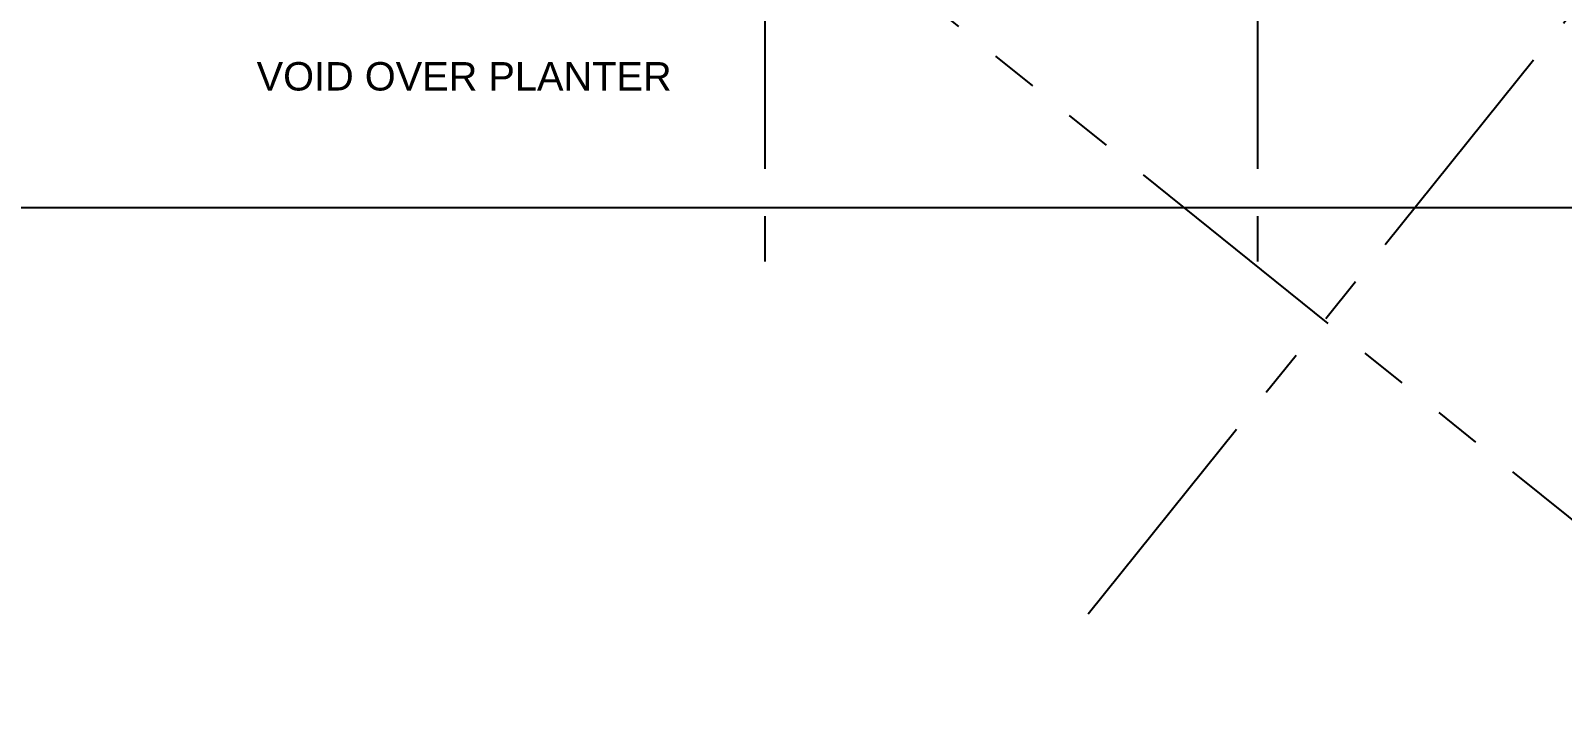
# Model space of a CAD drawing. Extents: x 186.8 to 246.9, y -2.6 to 70.8.
# Drawn here: x 198.74 to 206.82, y 39.38 to 42.93 of the extents above; entities that cross this region are included whole.
import ezdxf

# ---------------------------------------------------------------- set-up
doc = ezdxf.new("R2010")
doc.units = 0
doc.header["$MEASUREMENT"] = 0
doc.linetypes.add('AXIS_100$0$A-AXIS$0$PHANTOM', pattern=[2.5, 1.25, -0.25, 0.25, -0.25, 0.25, -0.25])
for name, color, linetype in [('A-PROJECTION', 9, 'CONTINUOUS'), ('a-text-red', 10, 'CONTINUOUS'), ('AXIS_100$0$A-AXIS-100', 10, 'AXIS_100$0$A-AXIS$0$PHANTOM')]:
    doc.layers.add(name, color=color, linetype=linetype)
doc.styles.add('A100-STEXT', font='ARIAL.TTF', dxfattribs={"height": 0.25})

msp = doc.modelspace()

# ---------------------------------------------------------------- linework, layer by layer
at = {"layer": 'A-PROJECTION'}
msp.add_lwpolyline([(195.39554, 43.43), (195.39554, 42), (207.59554, 42), (207.59554, 43.03)], dxfattribs=at)
at = {"layer": 'AXIS_100$0$A-AXIS-100'}
for p, q in [((204.3215, 39.85624), (225.7729, 66.5304)), ((202.61554, 63.4533), (202.61554, 41.71458)), ((205.21554, 63.4533), (205.21554, 41.71458)), ((227.01784, 24.15436), (191.22854, 52.93617)), ((193.38718, 42), (211.25575, 42))]:
    msp.add_line(p, q, dxfattribs=at)

# ---------------------------------------------------------------- texts
at = {"layer": 'a-text-red', "insert": (201.03034, 42.76717), "char_height": 0.15, "width": 7.586, "attachment_point": 2, "style": 'A100-STEXT'}
msp.add_mtext('VOID OVER PLANTER', dxfattribs=at)

doc.saveas('drawing.dxf')
